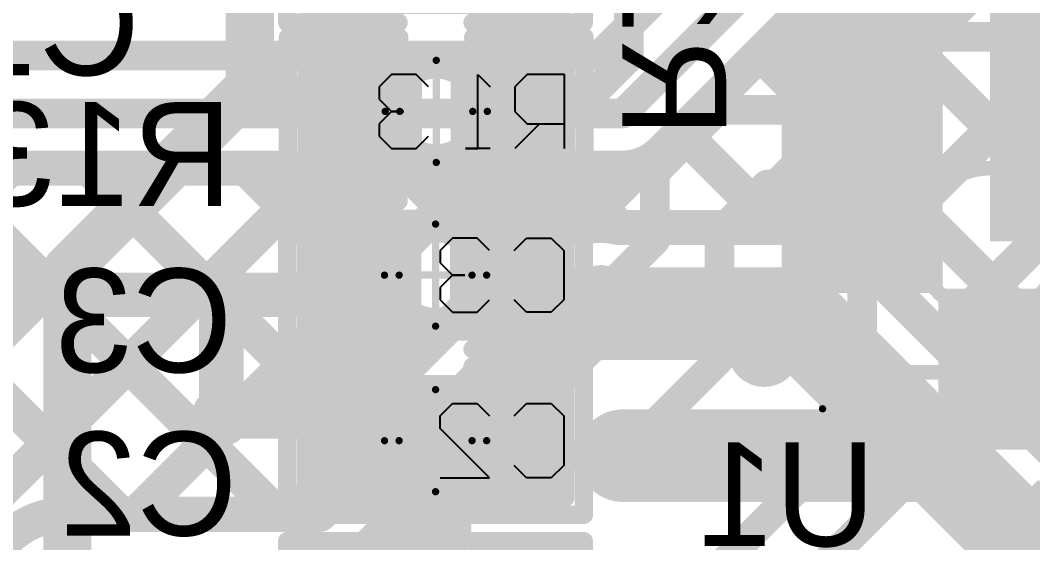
# Model space of a CAD drawing. Header units: millimetres. Extents: x 235 to 830, y 272 to 692.
# Drawn here: x 500.36 to 507.3, y 512.81 to 516.39 of the extents above; entities that cross this region are included whole.
import ezdxf

# ---------------------------------------------------------------- set-up
doc = ezdxf.new("R2010")
doc.units = ezdxf.units.MM
for name, color, linetype in [('BottomLayer', 5, 'Continuous'), ('BottomOverlay', 54, 'Continuous'), ('BottomPaste', 16, 'Continuous'), ('BottomSolder', 6, 'Continuous'), ('Mechanical1', 6, 'Continuous'), ('Mechanical13', 56, 'Continuous'), ('Mechanical15', 56, 'Continuous'), ('Mechanical7', 56, 'Continuous'), ('Mechanical9', 56, 'Continuous'), ('MultiLayer', 9, 'Continuous'), ('TopLayer', 1, 'Continuous'), ('ViaHoleLayer', 16, 'Continuous')]:
    doc.layers.add(name, color=color, linetype=linetype)

# ---------------------------------------------------------------- blocks, each defined once
blk = doc.blocks.new('VFQFN_32_MFRC52202HN1_157_B_12')
at = {"layer": 'BottomLayer'}
for points in [[(-1.55, -1.55), (1.55, -1.55), (-1.55, 1.55), (1.55, 1.55)], [(-2.979, -0.095), (-2.979, -0.405), (-2.079, -0.095), (-2.079, -0.405)], [(-2.979, -0.595), (-2.979, -0.905), (-2.079, -0.595), (-2.079, -0.905)], [(-2.979, -1.095), (-2.979, -1.405), (-2.079, -1.095), (-2.079, -1.405)], [(-2.979, -1.595), (-2.979, -1.905), (-2.079, -1.595), (-2.079, -1.905)], [(-1.905, -2.979), (-1.595, -2.979), (-1.905, -2.079), (-1.595, -2.079)], [(-1.405, -2.979), (-1.095, -2.979), (-1.405, -2.079), (-1.095, -2.079)]]:
    blk.add_solid(points, dxfattribs=at)
at = {"layer": 'BottomOverlay'}
for points, const_width in [([(-3.075, -2.4, 1), (-3.325, -2.4, 1)], 0.25), ([(-3.3875, -2.4, 1), (-3.2625, -2.4, 1)], 0.125), ([(-3.1375, -2.4, 1), (-3.0125, -2.4, 1)], 0.125), ([(-2.6, -2.325, 1), (-2.5, -2.325, 1)], 0.1), ([(-2.6, -2.55, 1), (-2.5, -2.55, 1)], 0.1), ([(-2.6, -2.55, 1), (-2.5, -2.55, 1)], 0.1), ([(-2.375, -2.55, 1), (-2.275, -2.55, 1)], 0.1)]:
    blk.add_lwpolyline(points, format="xyb", close=True, dxfattribs=dict(at, const_width=const_width))
at = {"layer": 'BottomOverlay', "const_width": 0.2}
for points in [[(-2.55, -2.55), (-2.55, -2.325)], [(-2.55, -2.55), (-2.325, -2.55)]]:
    blk.add_lwpolyline(points, dxfattribs=at)
at = {"layer": 'BottomPaste'}
for points in [[(-1.55, -1.55), (1.55, -1.55), (-1.55, 1.55), (1.55, 1.55)], [(-2.979, -0.095), (-2.979, -0.405), (-2.079, -0.095), (-2.079, -0.405)], [(-2.979, -0.595), (-2.979, -0.905), (-2.079, -0.595), (-2.079, -0.905)], [(-2.979, -1.095), (-2.979, -1.405), (-2.079, -1.095), (-2.079, -1.405)], [(-2.979, -1.595), (-2.979, -1.905), (-2.079, -1.595), (-2.079, -1.905)], [(-1.905, -2.979), (-1.595, -2.979), (-1.905, -2.079), (-1.595, -2.079)], [(-1.405, -2.979), (-1.095, -2.979), (-1.405, -2.079), (-1.095, -2.079)]]:
    blk.add_solid(points, dxfattribs=at)
at = {"layer": 'BottomSolder'}
for points in [[(-1.6516, -1.6516), (1.6516, -1.6516), (-1.6516, 1.6516), (1.6516, 1.6516)], [(-3.0806, 0.0066), (-3.0806, -0.5066), (-1.9774, 0.0066), (-1.9774, -0.5066)], [(-3.0806, -0.4934), (-3.0806, -1.0066), (-1.9774, -0.4934), (-1.9774, -1.0066)], [(-3.0806, -0.9934), (-3.0806, -1.5066), (-1.9774, -0.9934), (-1.9774, -1.5066)], [(-3.0806, -1.4934), (-3.0806, -2.0066), (-1.9774, -1.4934), (-1.9774, -2.0066)], [(-2.0066, -3.0806), (-1.4934, -3.0806), (-2.0066, -1.9774), (-1.4934, -1.9774)], [(-1.5066, -3.0806), (-0.9934, -3.0806), (-1.5066, -1.9774), (-0.9934, -1.9774)]]:
    blk.add_solid(points, dxfattribs=at)
at = {"layer": 'Mechanical7', "const_width": 0.1}
for points in [[(-2.55, -2.55), (-2.55, 2.55)], [(-2.55, -2.55), (2.55, -2.55)]]:
    blk.add_lwpolyline(points, dxfattribs=at)
at = {"layer": 'Mechanical7'}
for points, const_width in [([(-1.15, -1.65, 1), (-2.15, -1.65, 1)], 0.1), ([(-2.175, -1.65, 1), (-2.125, -1.65, 1)], 0.05), ([(-2.575, -2.55, 1), (-2.525, -2.55, 1)], 0.05), ([(-2.575, -2.55, 1), (-2.525, -2.55, 1)], 0.05)]:
    blk.add_lwpolyline(points, format="xyb", close=True, dxfattribs=dict(at, const_width=const_width))
at = {"layer": 'Mechanical9', "const_width": 0.05}
for points in [[(-2.8, -2.8), (-2.8, 2.8)], [(-2.8, -2.8), (2.8, -2.8)]]:
    blk.add_lwpolyline(points, dxfattribs=at)
at = {"layer": 'Mechanical9', "const_width": 0.025}
blk.add_lwpolyline([(-2.8125, -2.8, 1), (-2.7875, -2.8, 1)], format="xyb", close=True, dxfattribs=at)
blk.add_lwpolyline([(-2.8125, -2.8, 1), (-2.7875, -2.8, 1)], format="xyb", close=True, dxfattribs=at)
blk = doc.blocks.new('0402_B_15')
at = {"layer": 'BottomLayer'}
for points in [[(-0.8, 0.3), (-0.8, -0.3), (-0.2, 0.3), (-0.2, -0.3)], [(0.2, 0.3), (0.2, -0.3), (0.8, 0.3), (0.8, -0.3)]]:
    blk.add_solid(points, dxfattribs=at)
at = {"layer": 'BottomOverlay', "const_width": 0.127}
for points in [[(-0.254, 0.508), (-1.016, 0.508)], [(-1.016, 0.508), (-1.016, -0.508)], [(1.016, 0.508), (0.254, 0.508)], [(1.016, 0.508), (1.016, -0.508)], [(-0.254, -0.508), (-1.016, -0.508)], [(1.016, -0.508), (0.254, -0.508)]]:
    blk.add_lwpolyline(points, dxfattribs=at)
at = {"layer": 'BottomOverlay', "const_width": 0.0635}
for points in [[(-1.0477, 0.508, 1), (-0.9842, 0.508, 1)], [(-1.0477, 0.508, 1), (-0.9842, 0.508, 1)], [(-0.2857, 0.508, 1), (-0.2223, 0.508, 1)], [(0.2223, 0.508, 1), (0.2857, 0.508, 1)], [(0.9842, 0.508, 1), (1.0477, 0.508, 1)], [(0.9842, 0.508, 1), (1.0477, 0.508, 1)], [(-1.0477, -0.508, 1), (-0.9842, -0.508, 1)], [(-1.0477, -0.508, 1), (-0.9842, -0.508, 1)], [(-0.2857, -0.508, 1), (-0.2223, -0.508, 1)], [(0.2223, -0.508, 1), (0.2857, -0.508, 1)], [(0.9842, -0.508, 1), (1.0477, -0.508, 1)], [(0.9842, -0.508, 1), (1.0477, -0.508, 1)]]:
    blk.add_lwpolyline(points, format="xyb", close=True, dxfattribs=at)
at = {"layer": 'BottomPaste'}
for points in [[(-0.8, 0.3), (-0.8, -0.3), (-0.2, 0.3), (-0.2, -0.3)], [(0.2, 0.3), (0.2, -0.3), (0.8, 0.3), (0.8, -0.3)]]:
    blk.add_solid(points, dxfattribs=at)
at = {"layer": 'BottomSolder'}
for points in [[(-0.9016, 0.4016), (-0.9016, -0.4016), (-0.0984, 0.4016), (-0.0984, -0.4016)], [(0.0984, 0.4016), (0.0984, -0.4016), (0.9016, 0.4016), (0.9016, -0.4016)]]:
    blk.add_solid(points, dxfattribs=at)
at = {"layer": 'Mechanical1'}
for p, q in [((-0.878, 0.254), (-0.878, -0.2538)), ((-0.7087, 0.0847), (-0.5394, 0.254)), ((-0.3702, 0.254), (-0.2009, 0.254)), ((-0.2009, 0.254), (-0.2855, 0.254)), ((-0.2855, 0.254), (-0.2855, -0.2538)), ((0.1377, 0.254), (0.053, 0.1694)), ((0.307, 0.254), (0.1377, 0.254)), ((0.3916, 0.1694), (0.307, 0.254)), ((0.3916, 0.0847), (0.3916, 0.1694)), ((-0.6241, 0.0847), (-0.878, 0.0847)), ((-0.5394, 0.0001), (-0.6241, 0.0847)), ((0.307, 0.0001), (0.3916, 0.0847)), ((-0.5394, -0.1692), (-0.5394, 0.0001)), ((0.307, 0.0001), (0.2223, 0.0001)), ((0.2223, 0.0001), (0.307, 0.0001)), ((0.3916, -0.0846), (0.307, 0.0001)), ((0.3916, -0.1692), (0.3916, -0.0846)), ((-0.6241, -0.2538), (-0.5394, -0.1692)), ((-0.2855, -0.2538), (-0.3702, -0.1692)), ((0.053, -0.1692), (0.1377, -0.2538)), ((0.307, -0.2538), (0.3916, -0.1692)), ((-0.878, -0.2538), (-0.6241, -0.2538)), ((0.1377, -0.2538), (0.307, -0.2538))]:
    blk.add_line(p, q, dxfattribs=at)
at = {"layer": 'Mechanical13', "const_width": 0.1}
for points in [[(-0.55, 0.3), (-0.55, -0.3)], [(0.55, 0.3), (-0.55, 0.3)], [(0.55, 0.3), (0.55, -0.3)], [(0.55, -0.3), (-0.55, -0.3)]]:
    blk.add_lwpolyline(points, dxfattribs=at)
at = {"layer": 'Mechanical13', "const_width": 0.05}
for points in [[(-0.575, 0.3, 1), (-0.525, 0.3, 1)], [(-0.575, 0.3, 1), (-0.525, 0.3, 1)], [(0.525, 0.3, 1), (0.575, 0.3, 1)], [(0.525, 0.3, 1), (0.575, 0.3, 1)], [(-0.575, -0.3, 1), (-0.525, -0.3, 1)], [(-0.575, -0.3, 1), (-0.525, -0.3, 1)], [(0.525, -0.3, 1), (0.575, -0.3, 1)], [(0.525, -0.3, 1), (0.575, -0.3, 1)]]:
    blk.add_lwpolyline(points, format="xyb", close=True, dxfattribs=at)
at = {"layer": 'Mechanical15'}
for points, const_width in [([(-0.9, 0.4), (-0.9, -0.4)], 0.1), ([(0.9, 0.4), (-0.9, 0.4)], 0.1), ([(0.9, 0.4), (0.9, -0.4)], 0.1), ([(0, 0.35), (0, -0.35)], 0.05), ([(0.35, 0), (-0.35, 0)], 0.05), ([(0.9, -0.4), (-0.9, -0.4)], 0.1)]:
    blk.add_lwpolyline(points, dxfattribs=dict(at, const_width=const_width))
for points, const_width in [([(-0.925, 0.4, 1), (-0.875, 0.4, 1)], 0.05), ([(-0.925, 0.4, 1), (-0.875, 0.4, 1)], 0.05), ([(0.875, 0.4, 1), (0.925, 0.4, 1)], 0.05), ([(0.875, 0.4, 1), (0.925, 0.4, 1)], 0.05), ([(-0.0125, 0.35, 1), (0.0125, 0.35, 1)], 0.025), ([(0.25, 0, 1), (-0.25, 0, 1)], 0.05), ([(-0.3625, 0, 1), (-0.3375, 0, 1)], 0.025), ([(-0.2625, 0, 1), (-0.2375, 0, 1)], 0.025), ([(0.2375, 0, 1), (0.2625, 0, 1)], 0.025), ([(0.3375, 0, 1), (0.3625, 0, 1)], 0.025), ([(-0.0125, -0.35, 1), (0.0125, -0.35, 1)], 0.025), ([(-0.925, -0.4, 1), (-0.875, -0.4, 1)], 0.05), ([(-0.925, -0.4, 1), (-0.875, -0.4, 1)], 0.05), ([(0.875, -0.4, 1), (0.925, -0.4, 1)], 0.05), ([(0.875, -0.4, 1), (0.925, -0.4, 1)], 0.05)]:
    blk.add_lwpolyline(points, format="xyb", close=True, dxfattribs=dict(at, const_width=const_width))
blk = doc.blocks.new('0402_B_18')
at = {"layer": 'BottomLayer'}
for points in [[(-0.8, 0.3), (-0.8, -0.3), (-0.2, 0.3), (-0.2, -0.3)], [(0.2, 0.3), (0.2, -0.3), (0.8, 0.3), (0.8, -0.3)]]:
    blk.add_solid(points, dxfattribs=at)
at = {"layer": 'BottomOverlay', "const_width": 0.127}
for points in [[(-0.254, 0.508), (-1.016, 0.508)], [(-1.016, 0.508), (-1.016, -0.508)], [(1.016, 0.508), (0.254, 0.508)], [(1.016, 0.508), (1.016, -0.508)], [(-0.254, -0.508), (-1.016, -0.508)], [(1.016, -0.508), (0.254, -0.508)]]:
    blk.add_lwpolyline(points, dxfattribs=at)
at = {"layer": 'BottomOverlay', "const_width": 0.0635}
for points in [[(-1.0477, 0.508, 1), (-0.9842, 0.508, 1)], [(-1.0477, 0.508, 1), (-0.9842, 0.508, 1)], [(-0.2857, 0.508, 1), (-0.2223, 0.508, 1)], [(0.2223, 0.508, 1), (0.2857, 0.508, 1)], [(0.9842, 0.508, 1), (1.0477, 0.508, 1)], [(0.9842, 0.508, 1), (1.0477, 0.508, 1)], [(-1.0477, -0.508, 1), (-0.9842, -0.508, 1)], [(-1.0477, -0.508, 1), (-0.9842, -0.508, 1)], [(-0.2857, -0.508, 1), (-0.2223, -0.508, 1)], [(0.2223, -0.508, 1), (0.2857, -0.508, 1)], [(0.9842, -0.508, 1), (1.0477, -0.508, 1)], [(0.9842, -0.508, 1), (1.0477, -0.508, 1)]]:
    blk.add_lwpolyline(points, format="xyb", close=True, dxfattribs=at)
at = {"layer": 'BottomPaste'}
for points in [[(-0.8, 0.3), (-0.8, -0.3), (-0.2, 0.3), (-0.2, -0.3)], [(0.2, 0.3), (0.2, -0.3), (0.8, 0.3), (0.8, -0.3)]]:
    blk.add_solid(points, dxfattribs=at)
at = {"layer": 'BottomSolder'}
for points in [[(-0.9016, 0.4016), (-0.9016, -0.4016), (-0.0984, 0.4016), (-0.0984, -0.4016)], [(0.0984, 0.4016), (0.0984, -0.4016), (0.9016, 0.4016), (0.9016, -0.4016)]]:
    blk.add_solid(points, dxfattribs=at)
at = {"layer": 'Mechanical1'}
for p, q in [((-0.878, 0.254), (-0.878, -0.2538)), ((-0.7087, 0.0847), (-0.5394, 0.254)), ((-0.3702, 0.254), (-0.2009, 0.254)), ((-0.2009, 0.254), (-0.2855, 0.254)), ((-0.2855, 0.254), (-0.2855, -0.2538)), ((0.1377, 0.254), (0.053, 0.1694)), ((0.307, 0.254), (0.1377, 0.254)), ((0.3916, 0.1694), (0.307, 0.254)), ((0.053, 0.1694), (0.053, -0.1692)), ((0.3916, -0.1692), (0.3916, 0.1694)), ((-0.6241, 0.0847), (-0.878, 0.0847)), ((-0.5394, 0.0001), (-0.6241, 0.0847)), ((-0.5394, -0.1692), (-0.5394, 0.0001)), ((-0.6241, -0.2538), (-0.5394, -0.1692)), ((-0.2855, -0.2538), (-0.3702, -0.1692)), ((0.053, -0.1692), (0.1377, -0.2538)), ((0.307, -0.2538), (0.3916, -0.1692)), ((-0.878, -0.2538), (-0.6241, -0.2538)), ((0.1377, -0.2538), (0.307, -0.2538))]:
    blk.add_line(p, q, dxfattribs=at)
at = {"layer": 'Mechanical13', "const_width": 0.1}
for points in [[(-0.55, 0.3), (-0.55, -0.3)], [(0.55, 0.3), (-0.55, 0.3)], [(0.55, 0.3), (0.55, -0.3)], [(0.55, -0.3), (-0.55, -0.3)]]:
    blk.add_lwpolyline(points, dxfattribs=at)
at = {"layer": 'Mechanical13', "const_width": 0.05}
for points in [[(-0.575, 0.3, 1), (-0.525, 0.3, 1)], [(-0.575, 0.3, 1), (-0.525, 0.3, 1)], [(0.525, 0.3, 1), (0.575, 0.3, 1)], [(0.525, 0.3, 1), (0.575, 0.3, 1)], [(-0.575, -0.3, 1), (-0.525, -0.3, 1)], [(-0.575, -0.3, 1), (-0.525, -0.3, 1)], [(0.525, -0.3, 1), (0.575, -0.3, 1)], [(0.525, -0.3, 1), (0.575, -0.3, 1)]]:
    blk.add_lwpolyline(points, format="xyb", close=True, dxfattribs=at)
at = {"layer": 'Mechanical15'}
for points, const_width in [([(-0.9, 0.4), (-0.9, -0.4)], 0.1), ([(0.9, 0.4), (-0.9, 0.4)], 0.1), ([(0.9, 0.4), (0.9, -0.4)], 0.1), ([(0, 0.35), (0, -0.35)], 0.05), ([(0.35, 0), (-0.35, 0)], 0.05), ([(0.9, -0.4), (-0.9, -0.4)], 0.1)]:
    blk.add_lwpolyline(points, dxfattribs=dict(at, const_width=const_width))
for points, const_width in [([(-0.925, 0.4, 1), (-0.875, 0.4, 1)], 0.05), ([(-0.925, 0.4, 1), (-0.875, 0.4, 1)], 0.05), ([(0.875, 0.4, 1), (0.925, 0.4, 1)], 0.05), ([(0.875, 0.4, 1), (0.925, 0.4, 1)], 0.05), ([(-0.0125, 0.35, 1), (0.0125, 0.35, 1)], 0.025), ([(0.25, 0, 1), (-0.25, 0, 1)], 0.05), ([(-0.3625, 0, 1), (-0.3375, 0, 1)], 0.025), ([(-0.2625, 0, 1), (-0.2375, 0, 1)], 0.025), ([(0.2375, 0, 1), (0.2625, 0, 1)], 0.025), ([(0.3375, 0, 1), (0.3625, 0, 1)], 0.025), ([(-0.0125, -0.35, 1), (0.0125, -0.35, 1)], 0.025), ([(-0.925, -0.4, 1), (-0.875, -0.4, 1)], 0.05), ([(-0.925, -0.4, 1), (-0.875, -0.4, 1)], 0.05), ([(0.875, -0.4, 1), (0.925, -0.4, 1)], 0.05), ([(0.875, -0.4, 1), (0.925, -0.4, 1)], 0.05)]:
    blk.add_lwpolyline(points, format="xyb", close=True, dxfattribs=dict(at, const_width=const_width))
blk = doc.blocks.new('0402_B_19')
at = {"layer": 'BottomLayer'}
for points in [[(-0.8, 0.3), (-0.8, -0.3), (-0.2, 0.3), (-0.2, -0.3)], [(0.2, 0.3), (0.2, -0.3), (0.8, 0.3), (0.8, -0.3)]]:
    blk.add_solid(points, dxfattribs=at)
at = {"layer": 'BottomOverlay', "const_width": 0.127}
for points in [[(-0.254, 0.508), (-1.016, 0.508)], [(-1.016, 0.508), (-1.016, -0.508)], [(1.016, 0.508), (0.254, 0.508)], [(1.016, 0.508), (1.016, -0.508)], [(-0.254, -0.508), (-1.016, -0.508)], [(1.016, -0.508), (0.254, -0.508)]]:
    blk.add_lwpolyline(points, dxfattribs=at)
at = {"layer": 'BottomOverlay', "const_width": 0.0635}
for points in [[(-1.0477, 0.508, 1), (-0.9842, 0.508, 1)], [(-1.0477, 0.508, 1), (-0.9842, 0.508, 1)], [(-0.2857, 0.508, 1), (-0.2223, 0.508, 1)], [(0.2223, 0.508, 1), (0.2857, 0.508, 1)], [(0.9842, 0.508, 1), (1.0477, 0.508, 1)], [(0.9842, 0.508, 1), (1.0477, 0.508, 1)], [(-1.0477, -0.508, 1), (-0.9842, -0.508, 1)], [(-1.0477, -0.508, 1), (-0.9842, -0.508, 1)], [(-0.2857, -0.508, 1), (-0.2223, -0.508, 1)], [(0.2223, -0.508, 1), (0.2857, -0.508, 1)], [(0.9842, -0.508, 1), (1.0477, -0.508, 1)], [(0.9842, -0.508, 1), (1.0477, -0.508, 1)]]:
    blk.add_lwpolyline(points, format="xyb", close=True, dxfattribs=at)
at = {"layer": 'BottomPaste'}
for points in [[(-0.8, 0.3), (-0.8, -0.3), (-0.2, 0.3), (-0.2, -0.3)], [(0.2, 0.3), (0.2, -0.3), (0.8, 0.3), (0.8, -0.3)]]:
    blk.add_solid(points, dxfattribs=at)
at = {"layer": 'BottomSolder'}
for points in [[(-0.9016, 0.4016), (-0.9016, -0.4016), (-0.0984, 0.4016), (-0.0984, -0.4016)], [(0.0984, 0.4016), (0.0984, -0.4016), (0.9016, 0.4016), (0.9016, -0.4016)]]:
    blk.add_solid(points, dxfattribs=at)
at = {"layer": 'Mechanical1'}
for p, q in [((-0.878, 0.254), (-0.878, -0.2538)), ((-0.7087, 0.0847), (-0.5394, 0.254)), ((-0.3702, 0.1694), (-0.2855, 0.254)), ((-0.2855, 0.254), (-0.1162, 0.254)), ((-0.1162, 0.254), (-0.0316, 0.1694)), ((-0.0316, 0.1694), (-0.0316, -0.1692)), ((-0.6241, 0.0847), (-0.878, 0.0847)), ((-0.5394, 0.0001), (-0.6241, 0.0847)), ((-0.5394, -0.1692), (-0.5394, 0.0001)), ((-0.3702, -0.0846), (-0.2855, 0.0001)), ((-0.2855, 0.0001), (-0.0316, 0.0001)), ((-0.3702, -0.1692), (-0.3702, -0.0846)), ((-0.6241, -0.2538), (-0.5394, -0.1692)), ((-0.2855, -0.2538), (-0.3702, -0.1692)), ((-0.0316, -0.1692), (-0.1162, -0.2538)), ((-0.878, -0.2538), (-0.6241, -0.2538)), ((-0.1162, -0.2538), (-0.2855, -0.2538))]:
    blk.add_line(p, q, dxfattribs=at)
at = {"layer": 'Mechanical13', "const_width": 0.1}
for points in [[(-0.55, 0.3), (-0.55, -0.3)], [(0.55, 0.3), (-0.55, 0.3)], [(0.55, 0.3), (0.55, -0.3)], [(0.55, -0.3), (-0.55, -0.3)]]:
    blk.add_lwpolyline(points, dxfattribs=at)
at = {"layer": 'Mechanical13', "const_width": 0.05}
for points in [[(-0.575, 0.3, 1), (-0.525, 0.3, 1)], [(-0.575, 0.3, 1), (-0.525, 0.3, 1)], [(0.525, 0.3, 1), (0.575, 0.3, 1)], [(0.525, 0.3, 1), (0.575, 0.3, 1)], [(-0.575, -0.3, 1), (-0.525, -0.3, 1)], [(-0.575, -0.3, 1), (-0.525, -0.3, 1)], [(0.525, -0.3, 1), (0.575, -0.3, 1)], [(0.525, -0.3, 1), (0.575, -0.3, 1)]]:
    blk.add_lwpolyline(points, format="xyb", close=True, dxfattribs=at)
at = {"layer": 'Mechanical15'}
for points, const_width in [([(-0.9, 0.4), (-0.9, -0.4)], 0.1), ([(0.9, 0.4), (-0.9, 0.4)], 0.1), ([(0.9, 0.4), (0.9, -0.4)], 0.1), ([(0, 0.35), (0, -0.35)], 0.05), ([(0.35, 0), (-0.35, 0)], 0.05), ([(0.9, -0.4), (-0.9, -0.4)], 0.1)]:
    blk.add_lwpolyline(points, dxfattribs=dict(at, const_width=const_width))
for points, const_width in [([(-0.925, 0.4, 1), (-0.875, 0.4, 1)], 0.05), ([(-0.925, 0.4, 1), (-0.875, 0.4, 1)], 0.05), ([(0.875, 0.4, 1), (0.925, 0.4, 1)], 0.05), ([(0.875, 0.4, 1), (0.925, 0.4, 1)], 0.05), ([(-0.0125, 0.35, 1), (0.0125, 0.35, 1)], 0.025), ([(0.25, 0, 1), (-0.25, 0, 1)], 0.05), ([(-0.3625, 0, 1), (-0.3375, 0, 1)], 0.025), ([(-0.2625, 0, 1), (-0.2375, 0, 1)], 0.025), ([(0.2375, 0, 1), (0.2625, 0, 1)], 0.025), ([(0.3375, 0, 1), (0.3625, 0, 1)], 0.025), ([(-0.0125, -0.35, 1), (0.0125, -0.35, 1)], 0.025), ([(-0.925, -0.4, 1), (-0.875, -0.4, 1)], 0.05), ([(-0.925, -0.4, 1), (-0.875, -0.4, 1)], 0.05), ([(0.875, -0.4, 1), (0.925, -0.4, 1)], 0.05), ([(0.875, -0.4, 1), (0.925, -0.4, 1)], 0.05)]:
    blk.add_lwpolyline(points, format="xyb", close=True, dxfattribs=dict(at, const_width=const_width))
blk = doc.blocks.new('0402CAP_B_41')
at = {"layer": 'BottomLayer'}
for points in [[(-0.8, 0.3), (-0.8, -0.3), (-0.2, 0.3), (-0.2, -0.3)], [(0.2, 0.3), (0.2, -0.3), (0.8, 0.3), (0.8, -0.3)]]:
    blk.add_solid(points, dxfattribs=at)
at = {"layer": 'BottomOverlay', "const_width": 0.127}
for points in [[(-0.254, 0.508), (-1.016, 0.508)], [(-1.016, 0.508), (-1.016, -0.508)], [(1.016, 0.508), (0.254, 0.508)], [(1.016, 0.508), (1.016, -0.508)], [(-0.254, -0.508), (-1.016, -0.508)], [(1.016, -0.508), (0.254, -0.508)]]:
    blk.add_lwpolyline(points, dxfattribs=at)
at = {"layer": 'BottomOverlay', "const_width": 0.0635}
for points in [[(-1.0477, 0.508, 1), (-0.9842, 0.508, 1)], [(-1.0477, 0.508, 1), (-0.9842, 0.508, 1)], [(-0.2857, 0.508, 1), (-0.2223, 0.508, 1)], [(0.2223, 0.508, 1), (0.2857, 0.508, 1)], [(0.9842, 0.508, 1), (1.0477, 0.508, 1)], [(0.9842, 0.508, 1), (1.0477, 0.508, 1)], [(-1.0477, -0.508, 1), (-0.9842, -0.508, 1)], [(-1.0477, -0.508, 1), (-0.9842, -0.508, 1)], [(-0.2857, -0.508, 1), (-0.2223, -0.508, 1)], [(0.2223, -0.508, 1), (0.2857, -0.508, 1)], [(0.9842, -0.508, 1), (1.0477, -0.508, 1)], [(0.9842, -0.508, 1), (1.0477, -0.508, 1)]]:
    blk.add_lwpolyline(points, format="xyb", close=True, dxfattribs=at)
at = {"layer": 'BottomPaste'}
for points in [[(-0.8, 0.3), (-0.8, -0.3), (-0.2, 0.3), (-0.2, -0.3)], [(0.2, 0.3), (0.2, -0.3), (0.8, 0.3), (0.8, -0.3)]]:
    blk.add_solid(points, dxfattribs=at)
at = {"layer": 'BottomSolder'}
for points in [[(-0.9016, 0.4016), (-0.9016, -0.4016), (-0.0984, 0.4016), (-0.0984, -0.4016)], [(0.0984, 0.4016), (0.0984, -0.4016), (0.9016, 0.4016), (0.9016, -0.4016)]]:
    blk.add_solid(points, dxfattribs=at)
at = {"layer": 'Mechanical1'}
for p, q in [((-0.878, 0.1694), (-0.7934, 0.254)), ((-0.7934, 0.254), (-0.6241, 0.254)), ((-0.6241, 0.254), (-0.5394, 0.1694)), ((-0.2855, 0.254), (-0.3702, 0.1694)), ((-0.1162, 0.254), (-0.2855, 0.254)), ((-0.0316, 0.1694), (-0.1162, 0.254)), ((-0.878, -0.1692), (-0.878, 0.1694)), ((-0.0316, 0.0847), (-0.0316, 0.1694)), ((-0.1162, 0.0001), (-0.0316, 0.0847)), ((-0.1162, 0.0001), (-0.2009, 0.0001)), ((-0.2009, 0.0001), (-0.1162, 0.0001)), ((-0.0316, -0.0846), (-0.1162, 0.0001)), ((-0.0316, -0.1692), (-0.0316, -0.0846)), ((-0.7934, -0.2538), (-0.878, -0.1692)), ((-0.5394, -0.1692), (-0.6241, -0.2538)), ((-0.3702, -0.1692), (-0.2855, -0.2538)), ((-0.1162, -0.2538), (-0.0316, -0.1692)), ((-0.6241, -0.2538), (-0.7934, -0.2538)), ((-0.2855, -0.2538), (-0.1162, -0.2538))]:
    blk.add_line(p, q, dxfattribs=at)
at = {"layer": 'Mechanical13', "const_width": 0.1}
for points in [[(-0.55, 0.3), (-0.55, -0.3)], [(0.55, 0.3), (-0.55, 0.3)], [(0.55, 0.3), (0.55, -0.3)], [(0.55, -0.3), (-0.55, -0.3)]]:
    blk.add_lwpolyline(points, dxfattribs=at)
at = {"layer": 'Mechanical13', "const_width": 0.05}
for points in [[(-0.575, 0.3, 1), (-0.525, 0.3, 1)], [(-0.575, 0.3, 1), (-0.525, 0.3, 1)], [(0.525, 0.3, 1), (0.575, 0.3, 1)], [(0.525, 0.3, 1), (0.575, 0.3, 1)], [(-0.575, -0.3, 1), (-0.525, -0.3, 1)], [(-0.575, -0.3, 1), (-0.525, -0.3, 1)], [(0.525, -0.3, 1), (0.575, -0.3, 1)], [(0.525, -0.3, 1), (0.575, -0.3, 1)]]:
    blk.add_lwpolyline(points, format="xyb", close=True, dxfattribs=at)
at = {"layer": 'Mechanical15'}
for points, const_width in [([(-0.9, 0.4), (-0.9, -0.4)], 0.1), ([(0.9, 0.4), (-0.9, 0.4)], 0.1), ([(0.9, 0.4), (0.9, -0.4)], 0.1), ([(0, 0.35), (0, -0.35)], 0.05), ([(0.35, 0), (-0.35, 0)], 0.05), ([(0.9, -0.4), (-0.9, -0.4)], 0.1)]:
    blk.add_lwpolyline(points, dxfattribs=dict(at, const_width=const_width))
for points, const_width in [([(-0.925, 0.4, 1), (-0.875, 0.4, 1)], 0.05), ([(-0.925, 0.4, 1), (-0.875, 0.4, 1)], 0.05), ([(0.875, 0.4, 1), (0.925, 0.4, 1)], 0.05), ([(0.875, 0.4, 1), (0.925, 0.4, 1)], 0.05), ([(-0.0125, 0.35, 1), (0.0125, 0.35, 1)], 0.025), ([(0.25, 0, 1), (-0.25, 0, 1)], 0.05), ([(-0.3625, 0, 1), (-0.3375, 0, 1)], 0.025), ([(-0.2625, 0, 1), (-0.2375, 0, 1)], 0.025), ([(0.2375, 0, 1), (0.2625, 0, 1)], 0.025), ([(0.3375, 0, 1), (0.3625, 0, 1)], 0.025), ([(-0.0125, -0.35, 1), (0.0125, -0.35, 1)], 0.025), ([(-0.925, -0.4, 1), (-0.875, -0.4, 1)], 0.05), ([(-0.925, -0.4, 1), (-0.875, -0.4, 1)], 0.05), ([(0.875, -0.4, 1), (0.925, -0.4, 1)], 0.05), ([(0.875, -0.4, 1), (0.925, -0.4, 1)], 0.05)]:
    blk.add_lwpolyline(points, format="xyb", close=True, dxfattribs=dict(at, const_width=const_width))
blk = doc.blocks.new('0402CAP_B_42')
at = {"layer": 'BottomLayer'}
for points in [[(-0.8, 0.3), (-0.8, -0.3), (-0.2, 0.3), (-0.2, -0.3)], [(0.2, 0.3), (0.2, -0.3), (0.8, 0.3), (0.8, -0.3)]]:
    blk.add_solid(points, dxfattribs=at)
at = {"layer": 'BottomOverlay', "const_width": 0.127}
for points in [[(-0.254, 0.508), (-1.016, 0.508)], [(-1.016, 0.508), (-1.016, -0.508)], [(1.016, 0.508), (0.254, 0.508)], [(1.016, 0.508), (1.016, -0.508)], [(-0.254, -0.508), (-1.016, -0.508)], [(1.016, -0.508), (0.254, -0.508)]]:
    blk.add_lwpolyline(points, dxfattribs=at)
at = {"layer": 'BottomOverlay', "const_width": 0.0635}
for points in [[(-1.0477, 0.508, 1), (-0.9842, 0.508, 1)], [(-1.0477, 0.508, 1), (-0.9842, 0.508, 1)], [(-0.2857, 0.508, 1), (-0.2223, 0.508, 1)], [(0.2223, 0.508, 1), (0.2857, 0.508, 1)], [(0.9842, 0.508, 1), (1.0477, 0.508, 1)], [(0.9842, 0.508, 1), (1.0477, 0.508, 1)], [(-1.0477, -0.508, 1), (-0.9842, -0.508, 1)], [(-1.0477, -0.508, 1), (-0.9842, -0.508, 1)], [(-0.2857, -0.508, 1), (-0.2223, -0.508, 1)], [(0.2223, -0.508, 1), (0.2857, -0.508, 1)], [(0.9842, -0.508, 1), (1.0477, -0.508, 1)], [(0.9842, -0.508, 1), (1.0477, -0.508, 1)]]:
    blk.add_lwpolyline(points, format="xyb", close=True, dxfattribs=at)
at = {"layer": 'BottomPaste'}
for points in [[(-0.8, 0.3), (-0.8, -0.3), (-0.2, 0.3), (-0.2, -0.3)], [(0.2, 0.3), (0.2, -0.3), (0.8, 0.3), (0.8, -0.3)]]:
    blk.add_solid(points, dxfattribs=at)
at = {"layer": 'BottomSolder'}
for points in [[(-0.9016, 0.4016), (-0.9016, -0.4016), (-0.0984, 0.4016), (-0.0984, -0.4016)], [(0.0984, 0.4016), (0.0984, -0.4016), (0.9016, 0.4016), (0.9016, -0.4016)]]:
    blk.add_solid(points, dxfattribs=at)
at = {"layer": 'Mechanical1'}
for p, q in [((-0.878, 0.1694), (-0.7934, 0.254)), ((-0.7934, 0.254), (-0.6241, 0.254)), ((-0.6241, 0.254), (-0.5394, 0.1694)), ((-0.0316, 0.254), (-0.3702, 0.254)), ((-0.3702, 0.254), (-0.0316, -0.0846)), ((-0.878, -0.1692), (-0.878, 0.1694)), ((-0.0316, -0.0846), (-0.0316, -0.1692)), ((-0.7934, -0.2538), (-0.878, -0.1692)), ((-0.5394, -0.1692), (-0.6241, -0.2538)), ((-0.2855, -0.2538), (-0.3702, -0.1692)), ((-0.0316, -0.1692), (-0.1162, -0.2538)), ((-0.6241, -0.2538), (-0.7934, -0.2538)), ((-0.1162, -0.2538), (-0.2855, -0.2538))]:
    blk.add_line(p, q, dxfattribs=at)
at = {"layer": 'Mechanical13', "const_width": 0.1}
for points in [[(-0.55, 0.3), (-0.55, -0.3)], [(0.55, 0.3), (-0.55, 0.3)], [(0.55, 0.3), (0.55, -0.3)], [(0.55, -0.3), (-0.55, -0.3)]]:
    blk.add_lwpolyline(points, dxfattribs=at)
at = {"layer": 'Mechanical13', "const_width": 0.05}
for points in [[(-0.575, 0.3, 1), (-0.525, 0.3, 1)], [(-0.575, 0.3, 1), (-0.525, 0.3, 1)], [(0.525, 0.3, 1), (0.575, 0.3, 1)], [(0.525, 0.3, 1), (0.575, 0.3, 1)], [(-0.575, -0.3, 1), (-0.525, -0.3, 1)], [(-0.575, -0.3, 1), (-0.525, -0.3, 1)], [(0.525, -0.3, 1), (0.575, -0.3, 1)], [(0.525, -0.3, 1), (0.575, -0.3, 1)]]:
    blk.add_lwpolyline(points, format="xyb", close=True, dxfattribs=at)
at = {"layer": 'Mechanical15'}
for points, const_width in [([(-0.9, 0.4), (-0.9, -0.4)], 0.1), ([(0.9, 0.4), (-0.9, 0.4)], 0.1), ([(0.9, 0.4), (0.9, -0.4)], 0.1), ([(0, 0.35), (0, -0.35)], 0.05), ([(0.35, 0), (-0.35, 0)], 0.05), ([(0.9, -0.4), (-0.9, -0.4)], 0.1)]:
    blk.add_lwpolyline(points, dxfattribs=dict(at, const_width=const_width))
for points, const_width in [([(-0.925, 0.4, 1), (-0.875, 0.4, 1)], 0.05), ([(-0.925, 0.4, 1), (-0.875, 0.4, 1)], 0.05), ([(0.875, 0.4, 1), (0.925, 0.4, 1)], 0.05), ([(0.875, 0.4, 1), (0.925, 0.4, 1)], 0.05), ([(-0.0125, 0.35, 1), (0.0125, 0.35, 1)], 0.025), ([(0.25, 0, 1), (-0.25, 0, 1)], 0.05), ([(-0.3625, 0, 1), (-0.3375, 0, 1)], 0.025), ([(-0.2625, 0, 1), (-0.2375, 0, 1)], 0.025), ([(0.2375, 0, 1), (0.2625, 0, 1)], 0.025), ([(0.3375, 0, 1), (0.3625, 0, 1)], 0.025), ([(-0.0125, -0.35, 1), (0.0125, -0.35, 1)], 0.025), ([(-0.925, -0.4, 1), (-0.875, -0.4, 1)], 0.05), ([(-0.925, -0.4, 1), (-0.875, -0.4, 1)], 0.05), ([(0.875, -0.4, 1), (0.925, -0.4, 1)], 0.05), ([(0.875, -0.4, 1), (0.925, -0.4, 1)], 0.05)]:
    blk.add_lwpolyline(points, format="xyb", close=True, dxfattribs=dict(at, const_width=const_width))

msp = doc.modelspace()

# ---------------------------------------------------------------- linework, layer by layer
at = {"layer": 'BottomLayer'}
for points, const_width in [([(501.9321, 516.0648), (501.9321, 519.0201)], 0.3302), ([(504.5314, 516.135), (504.5314, 516.5668)], 0.2032), ([(506.1295, 516.2776), (507.5585, 516.2776)], 0.2032), ([(501.9321, 515.9354), (501.9321, 516.0648)], 0.3302), ([(501.9321, 516.0648), (502.1607, 515.8362)], 0.3302), ([(504.3154, 515.9191), (504.5314, 516.135)], 0.2032), ([(500.6817, 514.685), (501.9321, 515.9354)], 0.3302), ([(503.7106, 515.7664), (503.8633, 515.9191)], 0.2032), ([(503.8633, 515.9191), (504.3154, 515.9191)], 0.2032), ([(502.1607, 515.8362), (502.6408, 515.8362)], 0.3302), ([(502.6408, 515.8362), (502.7106, 515.7664)], 0.3302), ([(504.7092, 515.3476), (505.1391, 515.7776)], 0.2032), ([(505.1391, 515.7776), (506.1295, 515.7776)], 0.2032), ([(504.7092, 514.8793), (504.7092, 515.3476)], 0.2032), ([(505.1528, 514.9412), (505.4763, 515.2648)], 0.2032), ([(505.4763, 515.2648), (506.1167, 515.2648)], 0.2032), ([(506.1167, 515.2648), (506.1295, 515.2776)], 0.2032), ([(505.1528, 514.0673), (505.1528, 514.9412)], 0.2032), ([(504.3393, 514.5094), (504.7092, 514.8793)], 0.2032), ([(500.6817, 512.399), (500.6817, 514.685)], 0.3302), ([(506.1295, 513.6242), (506.1295, 514.7776)], 0.2032), ([(502.5714, 514.5094), (502.7059, 514.6439)], 0.2032), ([(503.7059, 514.6439), (503.8404, 514.5094)], 0.2032), ([(501.8898, 514.5094), (502.5714, 514.5094)], 0.3048), ([(503.8404, 514.5094), (504.3393, 514.5094)], 0.2032), ([(504.4917, 513.4062), (505.1528, 514.0673)], 0.2032), ([(506.9085, 513.7036), (506.9085, 513.9986)], 0.2032), ([(501.8898, 513.6748), (502.5401, 513.6748)], 0.3048), ([(505.356, 512.151), (506.9085, 513.7036)], 0.2032), ([(502.5401, 513.6748), (502.7059, 513.5089)], 0.2032), ([(504.8173, 512.312), (506.1295, 513.6242)], 0.2032), ([(503.7059, 513.5089), (503.7867, 513.5897)], 0.2032), ([(503.7867, 513.5897), (503.9702, 513.4062)], 0.2032), ([(503.9702, 513.4062), (504.4917, 513.4062)], 0.2032), ([(506.1942, 511.954), (507.4085, 513.1683)], 0.2032)]:
    msp.add_lwpolyline(points, dxfattribs=dict(at, const_width=const_width))
for points, const_width in [([(506.0787, 516.2776, 1), (506.1803, 516.2776, 1)], 0.1016), ([(501.8496, 516.0648, 1), (502.0147, 516.0648, 1)], 0.1651), ([(501.8496, 516.0648, 1), (502.0147, 516.0648, 1)], 0.1651), ([(501.8496, 516.0648, 1), (502.0147, 516.0648, 1)], 0.1651), ([(504.4806, 516.135, 1), (504.5822, 516.135, 1)], 0.1016), ([(504.4806, 516.135, 1), (504.5822, 516.135, 1)], 0.1016), ([(501.8496, 515.9354, 1), (502.0147, 515.9354, 1)], 0.1651), ([(501.8496, 515.9354, 1), (502.0147, 515.9354, 1)], 0.1651), ([(503.8125, 515.9191, 1), (503.9141, 515.9191, 1)], 0.1016), ([(503.8125, 515.9191, 1), (503.9141, 515.9191, 1)], 0.1016), ([(504.2646, 515.9191, 1), (504.3662, 515.9191, 1)], 0.1016), ([(504.2646, 515.9191, 1), (504.3662, 515.9191, 1)], 0.1016), ([(502.0782, 515.8362, 1), (502.2433, 515.8362, 1)], 0.1651), ([(502.0782, 515.8362, 1), (502.2433, 515.8362, 1)], 0.1651), ([(502.5582, 515.8362, 1), (502.7233, 515.8362, 1)], 0.1651), ([(502.5582, 515.8362, 1), (502.7233, 515.8362, 1)], 0.1651), ([(502.6281, 515.7664, 1), (502.7932, 515.7664, 1)], 0.1651), ([(503.6598, 515.7664, 1), (503.7614, 515.7664, 1)], 0.1016), ([(505.0883, 515.7776, 1), (505.1899, 515.7776, 1)], 0.1016), ([(505.0883, 515.7776, 1), (505.1899, 515.7776, 1)], 0.1016), ([(506.0787, 515.7776, 1), (506.1803, 515.7776, 1)], 0.1016), ([(504.6584, 515.3476, 1), (504.76, 515.3476, 1)], 0.1016), ([(504.6584, 515.3476, 1), (504.76, 515.3476, 1)], 0.1016), ([(505.4255, 515.2648, 1), (505.5271, 515.2648, 1)], 0.1016), ([(505.4255, 515.2648, 1), (505.5271, 515.2648, 1)], 0.1016), ([(506.0659, 515.2648, 1), (506.1675, 515.2648, 1)], 0.1016), ([(506.0659, 515.2648, 1), (506.1675, 515.2648, 1)], 0.1016), ([(506.0787, 515.2776, 1), (506.1803, 515.2776, 1)], 0.1016), ([(505.102, 514.9412, 1), (505.2036, 514.9412, 1)], 0.1016), ([(505.102, 514.9412, 1), (505.2036, 514.9412, 1)], 0.1016), ([(504.6584, 514.8793, 1), (504.76, 514.8793, 1)], 0.1016), ([(504.6584, 514.8793, 1), (504.76, 514.8793, 1)], 0.1016), ([(500.5992, 514.685, 1), (500.7643, 514.685, 1)], 0.1651), ([(500.5992, 514.685, 1), (500.7643, 514.685, 1)], 0.1651), ([(506.0787, 514.7776, 1), (506.1803, 514.7776, 1)], 0.1016), ([(501.6358, 514.5094, 1), (501.839, 514.5094, 1)], 0.2032), ([(502.6551, 514.6439, 1), (502.7567, 514.6439, 1)], 0.1016), ([(503.6551, 514.6439, 1), (503.7567, 514.6439, 1)], 0.1016), ([(504.2377, 514.5094, 1), (504.4409, 514.5094, 1)], 0.2032), ([(501.8136, 514.5094, 1), (501.966, 514.5094, 1)], 0.1524), ([(502.4952, 514.5094, 1), (502.6476, 514.5094, 1)], 0.1524), ([(502.5206, 514.5094, 1), (502.6222, 514.5094, 1)], 0.1016), ([(503.7896, 514.5094, 1), (503.8912, 514.5094, 1)], 0.1016), ([(503.7896, 514.5094, 1), (503.8912, 514.5094, 1)], 0.1016), ([(504.2885, 514.5094, 1), (504.3901, 514.5094, 1)], 0.1016), ([(504.2885, 514.5094, 1), (504.3901, 514.5094, 1)], 0.1016), ([(505.102, 514.0673, 1), (505.2036, 514.0673, 1)], 0.1016), ([(505.102, 514.0673, 1), (505.2036, 514.0673, 1)], 0.1016), ([(506.8577, 513.9986, 1), (506.9593, 513.9986, 1)], 0.1016), ([(501.6358, 513.6748, 1), (501.839, 513.6748, 1)], 0.2032), ([(501.8136, 513.6748, 1), (501.966, 513.6748, 1)], 0.1524), ([(502.4639, 513.6748, 1), (502.6163, 513.6748, 1)], 0.1524), ([(506.8577, 513.7036, 1), (506.9593, 513.7036, 1)], 0.1016), ([(506.8577, 513.7036, 1), (506.9593, 513.7036, 1)], 0.1016), ([(502.4893, 513.6748, 1), (502.5909, 513.6748, 1)], 0.1016), ([(506.0787, 513.6242, 1), (506.1803, 513.6242, 1)], 0.1016), ([(506.0787, 513.6242, 1), (506.1803, 513.6242, 1)], 0.1016), ([(503.7359, 513.5897, 1), (503.8375, 513.5897, 1)], 0.1016), ([(503.7359, 513.5897, 1), (503.8375, 513.5897, 1)], 0.1016), ([(502.6551, 513.5089, 1), (502.7567, 513.5089, 1)], 0.1016), ([(503.6551, 513.5089, 1), (503.7567, 513.5089, 1)], 0.1016), ([(504.3901, 513.4062, 1), (504.5933, 513.4062, 1)], 0.2032), ([(503.9194, 513.4062, 1), (504.021, 513.4062, 1)], 0.1016), ([(503.9194, 513.4062, 1), (504.021, 513.4062, 1)], 0.1016), ([(504.4409, 513.4062, 1), (504.5425, 513.4062, 1)], 0.1016), ([(504.4409, 513.4062, 1), (504.5425, 513.4062, 1)], 0.1016)]:
    msp.add_lwpolyline(points, format="xyb", close=True, dxfattribs=dict(at, const_width=const_width))
at = {"layer": 'MultiLayer', "const_width": 0.2032}
for points in [[(501.6358, 514.5094, 1), (501.839, 514.5094, 1)], [(504.2377, 514.5094, 1), (504.4409, 514.5094, 1)], [(501.6358, 513.6748, 1), (501.839, 513.6748, 1)], [(504.3901, 513.4062, 1), (504.5933, 513.4062, 1)]]:
    msp.add_lwpolyline(points, format="xyb", close=True, dxfattribs=at)
at = {"layer": 'TopLayer'}
for points, const_width in [([(504.4893, 515.7518), (507.7995, 519.062)], 0.2032), ([(504.3286, 516.1499), (507.1899, 519.0112)], 0.2032), ([(504.7548, 515.4875), (508.0639, 518.7965)], 0.2413), ([(505.2721, 514.9708), (508.8227, 518.5214)], 0.2413), ([(506.1267, 514.7477), (509.7986, 518.4196)], 0.2413), ([(506.6655, 514.2089), (510.568, 518.1114)], 0.2413), ([(506.5083, 517.2409), (510.6583, 513.0909)], 0.2413), ([(507.2043, 513.6701), (510.6583, 517.124)], 0.2413), ([(505.9694, 516.7021), (509.6113, 513.0602)], 0.2413), ([(497.9469, 516.1499), (504.3286, 516.1499)], 0.2032), ([(505.4306, 516.1633), (508.5337, 513.0602)], 0.2413), ([(497.6477, 515.7518), (504.4893, 515.7518)], 0.2032), ([(504.8918, 515.6245), (505.5455, 514.9708)], 0.2413), ([(504.1943, 514.9706), (504.6272, 515.4035)], 0.2413), ([(497.6477, 515.3772), (504.4893, 515.3772)], 0.2413), ([(498.6733, 515.3772), (501.0461, 513.0044)], 0.2413), ([(498.8701, 513.9569), (500.2904, 515.3772)], 0.2413), ([(499.397, 513.4062), (501.368, 515.3772)], 0.2413), ([(499.6214, 512.5529), (502.4456, 515.3772)], 0.2413), ([(499.751, 515.3772), (502.1237, 513.0044)], 0.2413), ([(500.8286, 515.3772), (502.6168, 513.5889)], 0.2413), ([(501.1505, 513.0044), (503.5233, 515.3772)], 0.2413), ([(501.9062, 515.3772), (503.1391, 514.1443)], 0.2413), ([(502.9839, 515.3772), (503.6779, 514.6832)], 0.2413), ([(504.0615, 515.3772), (504.4679, 514.9708)], 0.2413), ([(504.4575, 514.9708), (505.659, 514.9708)], 0.2413), ([(502.7177, 513.7229), (503.7917, 514.797)], 0.2413), ([(506.0774, 514.797), (506.8264, 514.048)], 0.2413), ([(503.1344, 513.3045), (504.2101, 514.3802)], 0.635), ([(504.2101, 514.3802), (505.659, 514.3802)], 0.635), ([(505.659, 514.3802), (506.4089, 513.6304)], 0.635), ([(497.8899, 514.5094), (501.7374, 514.5094)], 0.3048), ([(501.7374, 513.6748), (501.7374, 514.5094)], 0.3048), ([(507.0514, 513.823), (507.8142, 513.0602)], 0.2413), ([(504.4917, 513.4062), (506.633, 513.4062)], 0.635), ([(506.633, 513.4062), (507.5695, 512.4697)], 0.635), ([(503.1344, 512.8916), (503.1344, 513.3045)], 0.635), ([(502.2281, 513.0044), (502.5441, 513.3204)], 0.2413), ([(502.5439, 513.1362), (502.5439, 513.3045)], 0.2413), ([(502.4121, 513.0044), (502.5439, 513.1362)], 0.2413), ([(502.6567, 512.4139), (503.1344, 512.8916)], 0.635), ([(500.6817, 513.0044), (502.4121, 513.0044)], 0.2413)]:
    msp.add_lwpolyline(points, dxfattribs=dict(at, const_width=const_width))
for points, const_width in [([(504.2778, 516.1499, 1), (504.3794, 516.1499, 1)], 0.1016), ([(504.2778, 516.1499, 1), (504.3794, 516.1499, 1)], 0.1016), ([(505.3703, 516.1633, 1), (505.491, 516.1633, 1)], 0.1206), ([(504.4385, 515.7518, 1), (504.5401, 515.7518, 1)], 0.1016), ([(504.4385, 515.7518, 1), (504.5401, 515.7518, 1)], 0.1016), ([(504.8315, 515.6245, 1), (504.9521, 515.6245, 1)], 0.1206), ([(504.6939, 515.4869, 1), (504.8146, 515.4869, 1)], 0.1206), ([(504.6945, 515.4875, 1), (504.8151, 515.4875, 1)], 0.1206), ([(504.6945, 515.4875, 1), (504.8151, 515.4875, 1)], 0.1206), ([(504.5668, 515.4035, 1), (504.6875, 515.4035, 1)], 0.1206), ([(500.23, 515.3772, 1), (500.3507, 515.3772, 1)], 0.1206), ([(500.7683, 515.3772, 1), (500.8889, 515.3772, 1)], 0.1206), ([(501.3077, 515.3772, 1), (501.4283, 515.3772, 1)], 0.1206), ([(501.8459, 515.3772, 1), (501.9666, 515.3772, 1)], 0.1206), ([(502.3853, 515.3772, 1), (502.5059, 515.3772, 1)], 0.1206), ([(502.9235, 515.3772, 1), (503.0442, 515.3772, 1)], 0.1206), ([(503.4629, 515.3772, 1), (503.5836, 515.3772, 1)], 0.1206), ([(504.0012, 515.3772, 1), (504.1218, 515.3772, 1)], 0.1206), ([(504.429, 515.3772, 1), (504.5496, 515.3772, 1)], 0.1206), ([(504.429, 515.3772, 1), (504.5496, 515.3772, 1)], 0.1206), ([(504.429, 515.3772, 1), (504.5496, 515.3772, 1)], 0.1206), ([(504.1339, 514.9706, 1), (504.2546, 514.9706, 1)], 0.1206), ([(504.1498, 514.9708, 1), (504.2704, 514.9708, 1)], 0.1206), ([(504.1498, 514.9708, 1), (504.2704, 514.9708, 1)], 0.1206), ([(504.1608, 514.9708, 1), (504.2814, 514.9708, 1)], 0.1206), ([(504.3972, 514.9708, 1), (504.5179, 514.9708, 1)], 0.1206), ([(504.3972, 514.9708, 1), (504.5179, 514.9708, 1)], 0.1206), ([(504.4076, 514.9708, 1), (504.5282, 514.9708, 1)], 0.1206), ([(505.2118, 514.9708, 1), (505.3324, 514.9708, 1)], 0.1206), ([(505.4852, 514.9708, 1), (505.6058, 514.9708, 1)], 0.1206), ([(505.5987, 514.9708, 1), (505.7193, 514.9708, 1)], 0.1206), ([(505.5987, 514.9708, 1), (505.7193, 514.9708, 1)], 0.1206), ([(505.5987, 514.9708, 1), (505.7193, 514.9708, 1)], 0.1206), ([(503.7314, 514.797, 1), (503.852, 514.797, 1)], 0.1206), ([(503.7314, 514.797, 1), (503.852, 514.797, 1)], 0.1206), ([(503.7322, 514.7978, 1), (503.8529, 514.7978, 1)], 0.1206), ([(506.0163, 514.7978, 1), (506.1369, 514.7978, 1)], 0.1206), ([(506.0171, 514.797, 1), (506.1377, 514.797, 1)], 0.1206), ([(506.0171, 514.797, 1), (506.1377, 514.797, 1)], 0.1206), ([(506.0664, 514.7477, 1), (506.187, 514.7477, 1)], 0.1206), ([(503.6176, 514.6832, 1), (503.7382, 514.6832, 1)], 0.1206), ([(501.6358, 514.5094, 1), (501.839, 514.5094, 1)], 0.2032), ([(504.0514, 514.3802, 1), (504.3689, 514.3802, 1)], 0.3175), ([(504.0514, 514.3802, 1), (504.3689, 514.3802, 1)], 0.3175), ([(504.2377, 514.5094, 1), (504.4409, 514.5094, 1)], 0.2032), ([(505.5003, 514.3802, 1), (505.8178, 514.3802, 1)], 0.3175), ([(505.5003, 514.3802, 1), (505.8178, 514.3802, 1)], 0.3175), ([(501.6612, 514.5094, 1), (501.8136, 514.5094, 1)], 0.1524), ([(501.6612, 514.5094, 1), (501.8136, 514.5094, 1)], 0.1524), ([(506.6052, 514.2089, 1), (506.7258, 514.2089, 1)], 0.1206), ([(503.0787, 514.1443, 1), (503.1994, 514.1443, 1)], 0.1206), ([(506.7661, 514.048, 1), (506.8868, 514.048, 1)], 0.1206), ([(506.7661, 514.048, 1), (506.8868, 514.048, 1)], 0.1206), ([(506.8629, 513.9206, 1), (506.9835, 513.9206, 1)], 0.1206), ([(506.8629, 513.9206, 1), (506.9835, 513.9206, 1)], 0.1206), ([(506.8629, 513.9206, 1), (506.9835, 513.9206, 1)], 0.1206), ([(506.2501, 513.6304, 1), (506.5676, 513.6304, 1)], 0.3175), ([(506.9903, 513.8238, 1), (507.1109, 513.8238, 1)], 0.1206), ([(506.9911, 513.823, 1), (507.1117, 513.823, 1)], 0.1206), ([(506.9911, 513.823, 1), (507.1117, 513.823, 1)], 0.1206), ([(501.6358, 513.6748, 1), (501.839, 513.6748, 1)], 0.2032), ([(501.6612, 513.6748, 1), (501.8136, 513.6748, 1)], 0.1524), ([(502.6565, 513.7221, 1), (502.7771, 513.7221, 1)], 0.1206), ([(502.6573, 513.7229, 1), (502.778, 513.7229, 1)], 0.1206), ([(502.6573, 513.7229, 1), (502.778, 513.7229, 1)], 0.1206), ([(507.144, 513.6701, 1), (507.2646, 513.6701, 1)], 0.1206), ([(504.333, 513.4062, 1), (504.6505, 513.4062, 1)], 0.3175), ([(506.4743, 513.4062, 1), (506.7918, 513.4062, 1)], 0.3175), ([(506.4743, 513.4062, 1), (506.7918, 513.4062, 1)], 0.3175), ([(502.5565, 513.5889, 1), (502.6772, 513.5889, 1)], 0.1206), ([(502.9757, 513.3045, 1), (503.2932, 513.3045, 1)], 0.3175), ([(502.9757, 513.3045, 1), (503.2932, 513.3045, 1)], 0.3175), ([(504.3901, 513.4062, 1), (504.5933, 513.4062, 1)], 0.2032), ([(502.4837, 513.3204, 1), (502.6044, 513.3204, 1)], 0.1206), ([(502.4835, 513.3045, 1), (502.6042, 513.3045, 1)], 0.1206), ([(502.4835, 513.3045, 1), (502.6042, 513.3045, 1)], 0.1206), ([(502.4835, 513.3045, 1), (502.6042, 513.3045, 1)], 0.1206), ([(502.4835, 513.1362, 1), (502.6042, 513.1362, 1)], 0.1206), ([(502.4835, 513.1362, 1), (502.6042, 513.1362, 1)], 0.1206), ([(502.9757, 512.8916, 1), (503.2932, 512.8916, 1)], 0.3175), ([(502.9757, 512.8916, 1), (503.2932, 512.8916, 1)], 0.3175), ([(500.6214, 513.0044, 1), (500.742, 513.0044, 1)], 0.1206), ([(500.6214, 513.0044, 1), (500.742, 513.0044, 1)], 0.1206), ([(500.9857, 513.0044, 1), (501.1064, 513.0044, 1)], 0.1206), ([(501.0902, 513.0044, 1), (501.2108, 513.0044, 1)], 0.1206), ([(502.0634, 513.0044, 1), (502.184, 513.0044, 1)], 0.1206), ([(502.1678, 513.0044, 1), (502.2885, 513.0044, 1)], 0.1206), ([(502.3517, 513.0044, 1), (502.4724, 513.0044, 1)], 0.1206), ([(502.3517, 513.0044, 1), (502.4724, 513.0044, 1)], 0.1206)]:
    msp.add_lwpolyline(points, format="xyb", close=True, dxfattribs=dict(at, const_width=const_width))
at = {"layer": 'TopLayer', "const_width": 0.2413}
for points in [[(504.7548, 515.4875, -0.199482), (504.4893, 515.3772)], [(504.7542, 515.4869, -0.198912), (504.4893, 515.3772)], [(504.2211, 514.9708, -0.126082), (504.4575, 514.9708)], [(503.7917, 514.797, -0.19943), (504.2101, 514.9708)], [(503.7925, 514.7978, -0.198912), (504.2101, 514.9708)], [(505.659, 514.9708, -0.19943), (506.0774, 514.797)], [(505.659, 514.9708, -0.198912), (506.0766, 514.7978)], [(506.8264, 514.048, -0.068033), (506.9232, 513.9206)], [(506.9232, 513.9206, -0.068033), (507.0506, 513.8238)], [(506.9232, 513.9206, -0.068534), (507.0514, 513.823)], [(502.5439, 513.3045, -0.19943), (502.7177, 513.7229)], [(502.5439, 513.3045, -0.198912), (502.7168, 513.7221)], [(500.2331, 512.0298, -0.640551), (500.6817, 513.0044)]]:
    msp.add_lwpolyline(points, format="xyb", dxfattribs=at)
at = {"layer": 'ViaHoleLayer', "const_width": 0.1016}
for points in [[(501.6866, 514.5094, 1), (501.7882, 514.5094, 1)], [(504.2885, 514.5094, 1), (504.3901, 514.5094, 1)], [(501.6866, 513.6748, 1), (501.7882, 513.6748, 1)], [(504.4409, 513.4062, 1), (504.5425, 513.4062, 1)]]:
    msp.add_lwpolyline(points, format="xyb", close=True, dxfattribs=at)

# ---------------------------------------------------------------- block references
msp.add_blockref('VFQFN_32_MFRC52202HN1_157_B_12', (508.6585, 516.5276))
at = {"rotation": 180}
for name, p in [('0402_B_18', (503.2058, 516.884)), ('0402_B_15', (503.2106, 515.7664)), ('0402CAP_B_41', (503.2059, 514.6439)), ('0402CAP_B_42', (503.2059, 513.5089)), ('0402_B_19', (503.2048, 512.312))]:
    msp.add_blockref(name, p, dxfattribs=at)

# ---------------------------------------------------------------- texts
at = {"layer": 'BottomOverlay', "text_generation_flag": 2}
msp.add_text('R10', height=0.7112, rotation=270, dxfattribs=at).set_placement((504.487, 515.5886))
for s, p in [('C11', (501.1786, 516.0144)), ('R13', (501.8136, 515.119)), ('C3', (501.8136, 513.9776)), ('C2', (501.847, 512.8584)), ('U1', (506.2201, 512.7858))]:
    msp.add_text(s, height=0.7112, dxfattribs=at).set_placement(p)

doc.saveas('drawing.dxf')
